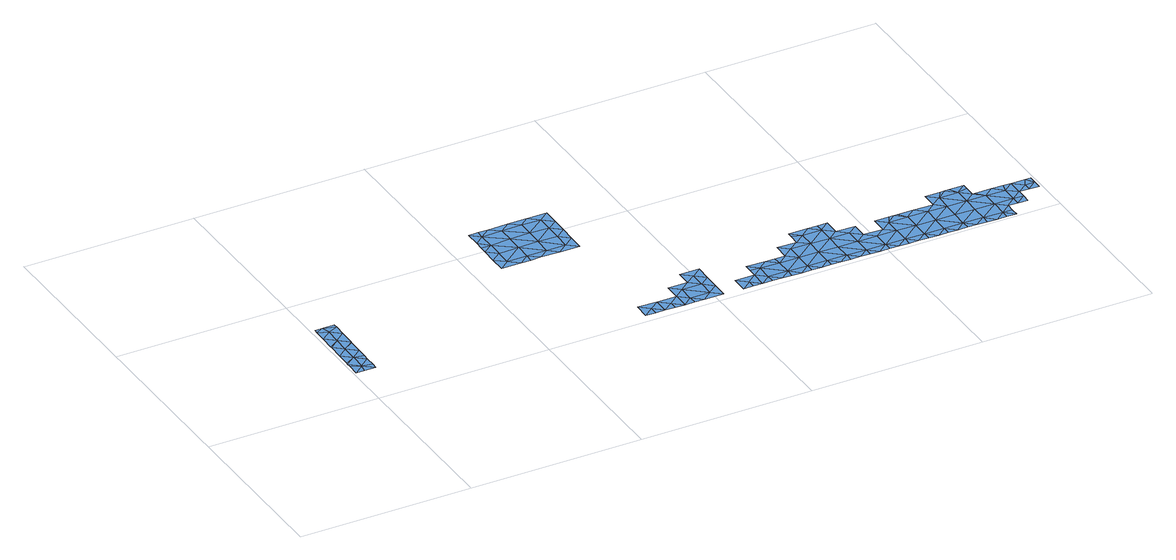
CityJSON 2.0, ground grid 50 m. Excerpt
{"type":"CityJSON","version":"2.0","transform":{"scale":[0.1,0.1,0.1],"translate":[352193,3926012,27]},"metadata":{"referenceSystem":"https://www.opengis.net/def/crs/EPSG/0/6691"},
"CityObjects":{
"waterbody1":{"type":"WaterBody","attributes":{"name":"7","class":"1140","function":"1","WaterBodyRiverFloodingRiskAttribute.description":"4","WaterBodyRiverFloodingRiskAttribute.rankOrg":"1","WaterBodyRiverFloodingRiskAttribute.adminType":"2","WaterBodyRiverFloodingRiskAttribute.scale":"L2"},"geometry":[{"type":"MultiSurface","lod":"1","boundaries":[[[0,1,2]],[[3,4,5]],[[5,4,6]],[[1,6,7]],[[8,9,10]],[[10,11,2]],[[12,13,14]],[[12,14,15]],[[11,10,16]],[[17,14,13]],[[3,13,12]],[[17,13,18]],[[19,16,9]],[[19,9,20]],[[21,14,17]],[[22,18,5]],[[5,18,13]],[[22,5,1]],[[0,22,1]],[[9,23,20]],[[10,2,1]],[[7,10,1]],[[24,10,7]],[[9,25,26]],[[25,9,8]],[[23,9,26]],[[16,10,9]],[[10,24,8]],[[5,6,1]],[[5,13,3]]]}]},
"waterbody2":{"type":"WaterBody","attributes":{"name":"7","class":"1140","function":"1","WaterBodyRiverFloodingRiskAttribute.description":"4","WaterBodyRiverFloodingRiskAttribute.rankOrg":"1","WaterBodyRiverFloodingRiskAttribute.adminType":"2","WaterBodyRiverFloodingRiskAttribute.scale":"L2"},"geometry":[{"type":"MultiSurface","lod":"1","boundaries":[[[27,28,29]],[[30,31,32]],[[33,34,35]],[[36,34,33]],[[36,37,34]],[[38,37,36]],[[37,38,39]],[[38,31,39]],[[38,40,31]],[[31,40,41]],[[40,42,41]],[[40,27,42]],[[43,27,40]],[[28,27,43]],[[42,44,45]],[[29,28,46]],[[47,48,49]],[[33,43,36]],[[35,50,33]],[[45,51,41]],[[51,32,41]],[[30,39,31]],[[42,48,47]],[[42,47,44]],[[45,44,52]],[[38,36,40]],[[32,31,41]],[[42,45,41]],[[42,27,48]],[[36,43,40]],[[48,27,29]],[[53,54,44]],[[44,54,52]],[[55,45,52]],[[55,51,45]],[[56,29,46]],[[47,53,44]],[[47,49,53]],[[57,48,58]],[[58,48,29]],[[58,29,59]],[[60,46,28]],[[57,49,48]],[[61,28,43]],[[28,61,60]],[[43,33,61]],[[50,61,33]],[[60,61,50]],[[59,29,56]]]}]},
"waterbody3":{"type":"WaterBody","attributes":{"name":"7","class":"1140","function":"1","WaterBodyRiverFloodingRiskAttribute.description":"4","WaterBodyRiverFloodingRiskAttribute.rankOrg":"1","WaterBodyRiverFloodingRiskAttribute.adminType":"2","WaterBodyRiverFloodingRiskAttribute.scale":"L2"},"geometry":[{"type":"MultiSurface","lod":"1","boundaries":[[[62,63,64]],[[65,62,64]],[[66,62,65]],[[62,66,67]],[[68,67,66]],[[69,68,66]],[[70,69,71]],[[72,71,69]],[[71,73,74]],[[72,73,71]],[[72,75,76]],[[77,63,62]],[[78,64,79]],[[80,77,67]],[[63,79,64]],[[78,65,64]],[[65,81,66]],[[67,77,62]],[[81,69,66]],[[75,82,76]],[[72,76,73]],[[82,83,76]],[[83,73,76]],[[84,68,70]],[[84,85,68]],[[74,70,71]],[[69,70,68]],[[68,85,67]],[[85,80,67]]]}]},
"waterbody4":{"type":"WaterBody","attributes":{"name":"7","class":"1140","function":"1","WaterBodyRiverFloodingRiskAttribute.description":"4","WaterBodyRiverFloodingRiskAttribute.rankOrg":"1","WaterBodyRiverFloodingRiskAttribute.adminType":"2","WaterBodyRiverFloodingRiskAttribute.scale":"L2"},"geometry":[{"type":"MultiSurface","lod":"1","boundaries":[[[86,87,88]],[[88,89,90]],[[87,91,92]],[[91,93,92]],[[92,93,94]],[[95,90,89]],[[89,96,97]],[[97,96,98]],[[99,98,100]],[[99,101,98]],[[101,97,98]],[[89,97,95]],[[90,86,88]],[[93,102,94]],[[102,103,94]],[[104,105,106]],[[105,107,106]],[[107,108,109]],[[108,110,109]],[[111,112,110]],[[111,113,112]],[[114,115,116]],[[114,117,115]],[[117,114,118]],[[118,114,119]],[[114,120,119]],[[121,120,114]],[[122,120,121]],[[122,123,120]],[[124,125,126]],[[125,124,127]],[[124,128,127]],[[129,130,131]],[[129,131,132]],[[133,132,131]],[[133,128,132]],[[134,128,133]],[[135,134,133]],[[136,134,135]],[[134,136,137]],[[136,138,137]],[[139,140,141]],[[141,140,142]],[[142,140,143]],[[142,143,144]],[[144,143,145]],[[145,143,146]],[[147,148,149]],[[147,149,150]],[[151,152,153]],[[144,154,151]],[[151,154,152]],[[155,156,153]],[[157,156,155]],[[142,158,141]],[[159,160,106]],[[161,162,163]],[[162,161,164]],[[165,166,162]],[[162,167,165]],[[106,109,159]],[[168,150,149]],[[150,168,169]],[[150,169,170]],[[170,169,171]],[[171,169,172]],[[169,173,172]],[[173,169,174]],[[173,174,175]],[[173,175,176]],[[173,176,177]],[[167,149,165]],[[149,167,178]],[[179,118,174]],[[94,103,180]],[[103,181,180]],[[180,139,141]],[[104,106,139]],[[107,109,106]],[[110,112,109]],[[112,113,182]],[[113,183,182]],[[183,184,182]],[[184,185,117]],[[116,121,114]],[[185,115,117]],[[179,117,118]],[[174,118,119]],[[119,120,186]],[[187,120,123]],[[120,187,186]],[[186,125,127]],[[134,127,128]],[[128,188,132]],[[189,129,188]],[[188,129,132]],[[174,168,179]],[[168,178,179]],[[179,178,117]],[[182,184,117]],[[178,182,117]],[[173,177,190]],[[178,112,182]],[[167,112,178]],[[112,167,109]],[[109,167,159]],[[159,167,162]],[[134,137,127]],[[175,137,138]],[[172,173,190]],[[119,186,127]],[[164,159,162]],[[137,119,127]],[[174,119,137]],[[175,174,137]],[[169,168,174]],[[168,149,178]],[[149,148,165]],[[148,191,165]],[[191,166,165]],[[163,162,166]],[[146,143,140]],[[180,141,158]],[[151,142,144]],[[156,151,153]],[[96,192,193]],[[159,164,160]],[[164,146,160]],[[160,146,140]],[[160,140,106]],[[194,192,195]],[[106,140,139]],[[94,180,158]],[[92,94,158]],[[158,196,92]],[[87,92,88]],[[88,92,196]],[[197,196,198]],[[194,199,192]],[[193,192,199]],[[195,200,194]],[[200,195,197]],[[197,195,196]],[[196,195,88]],[[88,195,192]],[[88,192,89]],[[89,192,96]],[[96,100,98]],[[181,201,180]],[[201,139,180]],[[201,202,139]],[[203,156,157]],[[204,156,203]],[[156,204,151]],[[151,204,142]],[[158,142,204]],[[202,104,139]],[[204,196,158]],[[196,204,198]],[[204,203,198]],[[203,205,198]],[[205,197,198]]]}]}
},
"vertices":[
[66,266,11],[37,248,11],[65,224,11],[10,317,12],[9,275,11],[38,294,11],[9,271,11],[8,225,11],[7,179,11],[35,155,11],[36,201,11],[65,196,11],[10,349,12],[39,340,12],[31,363,12],[11,364,12],[64,178,11],[67,351,12],[66,316,12],[64,150,11],[63,132,11],[67,363,12],[66,270,11],[31,132,11],[8,187,11],[7,167,11],[7,132,11],
[665,515,13],[666,561,12],[609,562,11],[805,397,14],[777,420,14],[749,398,14],[780,559,14],[808,535,14],[808,582,14],[779,513,14],[807,489,14],[778,466,14],[806,443,14],[721,467,15],[721,421,14],[665,468,13],[722,514,15],[607,423,12],[664,422,13],[638,584,12],[608,469,11],[609,515,11],[580,493,11],[752,582,14],[692,399,14],[635,399,13],[579,447,11],[578,400,12],[662,399,13],[610,585,11],[580,515,11],[581,539,11],[581,585,11],[695,583,13],[723,560,14],
[999,93,8],[1028,116,8],[1000,139,8],[971,117,8],[942,94,8],[998,47,8],[941,48,8],[913,71,8],[913,25,8],[885,49,8],[857,72,8],[856,26,8],[884,26,8],[800,73,8],[828,50,8],[1027,69,8],[972,163,8],[1028,162,8],[1026,23,8],[914,117,8],[799,27,8],[828,26,8],[941,25,8],[969,24,8],
[1225,20,8],[1253,19,8],[1225,43,8],[1168,44,8],[1196,20,8],[1281,19,8],[1282,42,8],[1310,19,8],[1338,41,8],[1168,21,8],[1140,68,8],[1139,21,8],[1112,45,8],[1083,22,8],[1084,68,8],[1111,22,8],[1338,18,8],[1366,18,8],[1480,16,8],[1508,15,8],[1509,38,8],[1536,15,8],[1565,14,8],[1565,37,8],[1593,14,8],[1622,13,8],[1622,36,8],[1650,13,8],[1792,34,8],[1763,11,8],[1792,11,8],[1735,35,8],[1793,80,8],[1850,79,8],[1849,33,8],[1820,10,8],[1848,10,8],[1877,9,8],[1935,78,8],[1906,55,8],[1934,54,8],[1906,78,8],[1935,101,8],[1992,123,8],[1992,146,8],[1976,146,8],[1964,123,8],[1936,147,8],[1907,124,8],[1913,147,8],[1879,148,8],[1850,125,8],[1830,149,8],[1452,39,8],[1453,86,8],[1396,86,8],[1397,133,8],[1453,132,8],[1425,155,8],[1482,154,8],[1481,108,8],[1708,151,8],[1652,152,8],[1680,128,8],[1709,151,8],[1397,179,8],[1396,202,8],[1369,202,8],[1426,202,8],[1313,203,8],[1341,180,8],[1312,188,8],[1339,87,8],[1566,84,8],[1509,85,8],[1539,153,8],[1567,130,8],[1580,153,8],[1538,107,8],[1623,129,8],[1595,152,8],[1623,83,8],[1737,127,8],[1738,173,8],[1710,197,8],[1753,196,8],[1766,196,8],[1794,172,8],[1794,126,8],[1822,149,8],[1823,180,8],[1823,195,8],[1679,82,8],[1736,81,8],[1395,40,8],[1395,17,8],[1679,36,8],[1678,12,8],[1707,12,8],[1735,12,8],[1878,55,8],[1877,32,8],[1963,100,8],[1992,100,8],[1781,196,8],[1606,152,8],[1169,90,8],[1141,92,8],[1198,113,8],[1226,89,8],[1282,88,8],[1254,112,8],[1283,135,8],[1141,114,8],[1223,112,8],[1423,17,8],[1451,16,8],[1312,157,8],[1340,134,8],[1255,158,8]
]}
